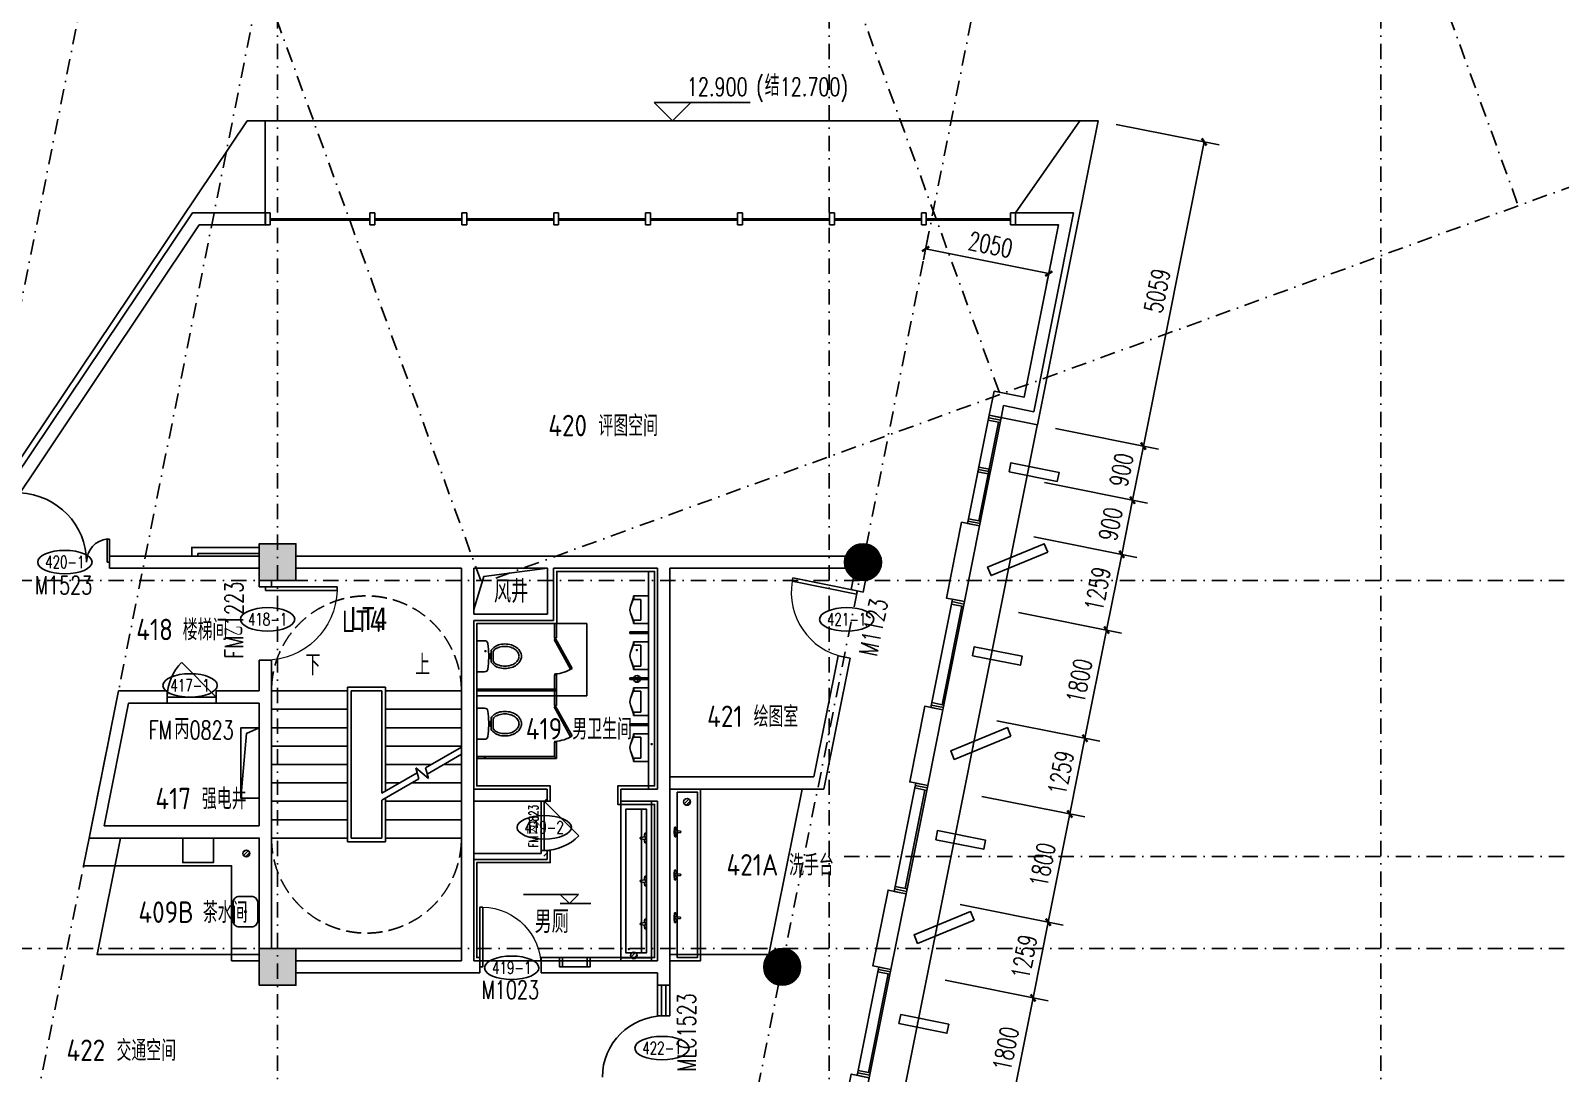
# Model space of a CAD drawing. Extents: x -354516 to 794396, y -401250 to -150594.
# Drawn here: x -271746 to -246784, y -322196 to -305188 of the extents above; entities that cross this region are included whole.
import ezdxf
from ezdxf.enums import TextEntityAlignment as Align
from ezdxf.xclip import XClip

# ---------------------------------------------------------------- set-up
doc = ezdxf.new("R2010")
doc.units = 0
doc.header["$LTSCALE"] = 1000
doc.header["$MEASUREMENT"] = 0
doc.header["$XCLIPFRAME"] = 2
for name, pattern in [('DASH', [0.35, 0.25, -0.1]), ('DASHDOT2', [0.5, 0.25, -0.125, 0, -0.125]), ('DOTE', [2.42, 2, -0.2, 0.02, -0.2])]:
    doc.linetypes.add(name, pattern=pattern)
doc.layers.add('0-see line', color=8, linetype='Continuous', lineweight=25)
doc.layers.add('an-wc', color=253, linetype='Continuous', lineweight=25)
for name, color, linetype in [('3T_BAR', 7, 'Continuous'), ('510p-01$0$Door No.', 252, 'Continuous'), ('an-furniture', 176, 'Continuous'), ('an-wall', 4, 'Continuous'), ('an-wndw', 2, 'Continuous'), ('an-wndw-mull-h', 2, 'Continuous'), ('COLUMN', 2, 'Continuous'), ('CURTWALL', 4, 'Continuous'), ('DIM_ELEV', 3, 'Continuous'), ('DIM_LEAD', 3, 'Continuous'), ('DIM_SYMB', 3, 'Continuous'), ('DOOR_FIRE', 4, 'Continuous'), ('DOOR_FIRE_TEXT', 7, 'Continuous'), ('DOTE', 251, 'DOTE'), ('PIPE', 3, 'Continuous'), ('PUB_DIM', 3, 'Continuous'), ('PUB_HATCH', 8, 'Continuous'), ('PUB_TEXT', 7, 'Continuous'), ('S_SURFACE', 6, 'Continuous'), ('SEE', 5, 'Continuous'), ('SPACE', 251, 'Continuous'), ('STAIR', 250, 'Continuous'), ('text', 7, 'Continuous'), ('WALL', 2, 'Continuous'), ('WINDOW', 4, 'Continuous'), ('WINDOW_TEXT', 7, 'Continuous'), ('墙体', 7, 'Continuous'), ('房间名字和编号', 252, 'Continuous')]:
    doc.layers.add(name, color=color, linetype=linetype)
doc.layers.add('SLAB', color=60, linetype='Continuous', plot=False)
doc.styles.add('510p-04$0$_TCH_WINDOW', font='SIMPLEX', dxfattribs={"bigfont": 'GBCBIG'})
doc.styles.add('_TCH_DIM', font='SIMPLEX', dxfattribs={"bigfont": 'GBCBIG'})
doc.styles.add('_TCH_DIM_T3', font='SIMPLEX', dxfattribs={"width": 0.705882, "bigfont": 'GBCBIG'})
doc.styles.add('_TCH_WINDOW', font='SIMPLEX', dxfattribs={"bigfont": 'GBCBIG'})
doc.styles.add('DIMHT', font='simhei_0.ttf', dxfattribs={"width": 0.8})
doc.styles.add('HT', font='romant.shx', dxfattribs={"width": 0.8, "bigfont": 'tjhts.shx'})
doc.styles.get("Standard").update_dxf_attribs({"font": 'gbenor.shx', "bigfont": 'gbcbig.shx'})
doc.dimstyles.new('_TCH_ARCH&&100', dxfattribs={"dimtxt": 297.5, "dimasz": 100, "dimexe": 250, "dimexo": 300, "dimgap": 126.25, "dimtad": 1, "dimdec": 0, "dimzin": 0, "dimdsep": 46, "dimtxsty": '_TCH_DIM_T3', "dimblk": 'ARCHTICK', "dimcen": 0.09, "dimclrt": 7, "dimazin": 2, "dimtfac": 1, "dimtdec": 0, "dimtix": 1, "dimtmove": 2, "dimatfit": 3, "dimfxl": 0, "dimtolj": 1, "dimtzin": 0, "dimarcsym": 0})
pattern_1 = [(45, (915135.27, 240958.31), (-88.388383, 88.388383), [])]

# ---------------------------------------------------------------- blocks, each defined once
blk = doc.blocks.new('A$C297B222E')
at = {"layer": 'an-wc'}
for p, q in [((-422, 240), (-278, 291)), ((-28, 240), (-172, 291)), ((-450, 0), (-450, 240)), ((-450, 240), (-394, 240)), ((0, 0), (-450, 0)), ((-394, 240), (-394, 124)), ((-394, 124), (-56, 124)), ((-56, 240), (-56, 124)), ((0, 240), (-56, 240)), ((0, 0), (0, 240))]:
    blk.add_line(p, q, dxfattribs=at)
blk.add_ellipse((-225, 225), major_axis=(-113, 0), ratio=0.666667, start_param=4.220783, end_param=5.203995, dxfattribs=at)
blk = doc.blocks.new('A$C13E12EBE')
at = {"layer": 'an-wc'}
for p, q in [((-15, 77), (-35, 73)), ((-4, 22), (69, 25)), ((4, -22), (73, 3)), ((16, -77), (-5, -81))]:
    blk.add_line(p, q, dxfattribs=at)
for centre, major_axis, start_param, end_param in [((221, 44), (68, -341), 4.483782, 4.712389), ((0, 0), (4.3, -21.6), 3.141593, 6.283185), ((-241, -48), (68, -341), 1.631074, 1.799403), ((71, 14), (2.2, -10.8), -0.000069, 3.141524), ((221, 44), (68, -341), -1.570796, -1.342189), ((-241, -48), (68, -341), 1.342189, 1.510519)]:
    blk.add_ellipse(centre, major_axis=major_axis, ratio=0.727273, start_param=start_param, end_param=end_param, dxfattribs=at)
blk = doc.blocks.new('dfdgdgd')
blk.add_line((0, 0), (0, -200))
blk.add_lwpolyline([(-40, -200), (40, -200), (40, 0), (-40, 0)], close=True)
blk = doc.blocks.new('GRID')
at = {"layer": '墙体', "color": 250, "linetype": 'DASHDOT2', "lineweight": -3}
for p, q in [((63175.2, 81236.4), (46456.9, -2355.2)), ((65920.9, 80687.3), (49202.5, -2904.3)), ((77197.5, 78432), (60479.2, -5159.7)), ((77777.6, 75547.5), (83181.5, 60700.3)), ((62936.4, 36586.5), (62936.4, 72586.5)), ((69320.3, 72469.3), (74724.3, 57622.1)), ((71936.4, 36586.5), (71936.4, 72586.5)), ((80936.4, 36586.5), (80936.4, 72586.5)), ((60863.1, 69391.1), (66267, 54544)), ((94457.8, 64804.6), (66267, 54544)), ((107436.4, 54586.5), (-19063.6, 54586.5)), ((107436.4, 50086.5), (71936.4, 50086.5)), ((107436.4, 48586.5), (-19063.6, 48586.5))]:
    blk.add_line(p, q, dxfattribs=at)
blk = doc.blocks.new('A$C4BD07983')
at = {"layer": 'an-wndw-mull-h'}
blk.add_line((0, 0), (0, 200), dxfattribs=at)
blk.add_lwpolyline([(40, 200), (-40, 200), (-40, 0), (40, 0)], close=True, dxfattribs=at)
blk = doc.blocks.new('UBB side window')
at = {"layer": 'SEE'}
blk.add_lwpolyline([(498339312, 3089844226), (498338991, 3089842617)], dxfattribs=at)
at = {"layer": 'WINDOW'}
for points in [[(498339171, 3089842500), (498339524, 3089844265)], [(498339158, 3089842584), (498339479, 3089844192)]]:
    blk.add_lwpolyline(points, dxfattribs=at)
at = {"rotation": 258.6900676666284}
for p in [(498339320, 3089844265), (498338983, 3089842578)]:
    blk.add_blockref('A$C4BD07983', p, dxfattribs=at)
blk = doc.blocks.new('UBB Side Wall Model')
at = {"layer": 'an-wall'}
for points in [[(498339594, 3089843082), (498339623, 3089843230), (498340408, 3089843073), (498340378, 3089842926), (498339594, 3089843082)], [(498340222, 3089841771), (498340165, 3089841910), (498339241, 3089841529), (498339298, 3089841390), (498340222, 3089841771)], [(498338994, 3089840082), (498339023, 3089840230), (498339808, 3089840073), (498339778, 3089839926), (498338994, 3089840082)], [(498339622, 3089838771), (498339565, 3089838910), (498338641, 3089838529), (498338698, 3089838390), (498339622, 3089838771)]]:
    blk.add_lwpolyline(points, dxfattribs=at)
for points in [[(498339111, 3089842200), (498338864, 3089840965), (498338570, 3089841024), (498338817, 3089842259)], [(498338511, 3089839200), (498338264, 3089837965), (498337970, 3089838024), (498338217, 3089839259)]]:
    blk.add_lwpolyline(points, close=True, dxfattribs=at)
blk.add_point((498339903, 3089843097), dxfattribs=at)
at = {"layer": 'an-wndw'}
for p in [(498339603, 3089841597), (498339303, 3089840097), (498339003, 3089838597)]:
    blk.add_point(p, dxfattribs=at)
for p in [(-60, -300), (-660, -3300)]:
    blk.add_blockref('UBB side window', p, dxfattribs=at)
blk = doc.blocks.new('_ArchTick')
at = {"color": 0, "linetype": 'ByBlock', "const_width": 0.4}
blk.add_lwpolyline([(-0.5, -0.5), (0.5, 0.5)], dxfattribs=at)
blk = doc.blocks.new('*D552')
at = {"layer": 'Defpoints', "color": 0}
for p in [(-257119, -320619), (-255389, -320965), (-257472, -322384)]:
    blk.add_point(p, dxfattribs=at)
at = {"layer": 'PUB_DIM', "color": 0, "lineweight": -2}
for p, q in [((-256825, -320678), (-255144, -321014)), ((-255742, -322730), (-255389, -320965)), ((-257178, -322443), (-255497, -322779))]:
    blk.add_line(p, q, dxfattribs=at)
at = {"layer": 'PUB_DIM', "color": 0, "lineweight": -2, "xscale": 100, "yscale": 100, "zscale": 100}
for p, rotation in [((-255389, -320965), 78.69006740212741), ((-255742, -322730), 258.6900674021274)]:
    blk.add_blockref('_ArchTick', p, dxfattribs=dict(at, rotation=rotation))
at = {"layer": 'PUB_DIM', "color": 7, "insert": (-255835, -321794), "char_height": 297.5, "attachment_point": 5, "rotation": 78.6901, "style": '_TCH_DIM_T3'}
blk.add_mtext('\\A1;1800', dxfattribs=at)
blk = doc.blocks.new('*D553')
at = {"layer": 'Defpoints', "color": 0}
for p in [(-256872, -319384), (-255142, -319730), (-257119, -320619)]:
    blk.add_point(p, dxfattribs=at)
at = {"layer": 'PUB_DIM', "color": 0, "lineweight": -2}
for p, q in [((-256578, -319443), (-254897, -319779)), ((-255389, -320965), (-255142, -319730)), ((-256825, -320678), (-255144, -321014))]:
    blk.add_line(p, q, dxfattribs=at)
at = {"layer": 'PUB_DIM', "color": 0, "lineweight": -2, "xscale": 100, "yscale": 100, "zscale": 100}
for p, rotation in [((-255142, -319730), 78.69006740212804), ((-255389, -320965), 258.690067402128)]:
    blk.add_blockref('_ArchTick', p, dxfattribs=dict(at, rotation=rotation))
at = {"layer": 'PUB_DIM', "color": 7, "insert": (-255535, -320294), "char_height": 297.5, "attachment_point": 5, "rotation": 78.6901, "style": '_TCH_DIM_T3'}
blk.add_mtext('\\A1;1259', dxfattribs=at)
blk = doc.blocks.new('*D554')
at = {"layer": 'Defpoints', "color": 0}
for p in [(-256519, -317619), (-254789, -317965), (-256872, -319384)]:
    blk.add_point(p, dxfattribs=at)
at = {"layer": 'PUB_DIM', "color": 0, "lineweight": -2}
for p, q in [((-256225, -317678), (-254544, -318014)), ((-255142, -319730), (-254789, -317965)), ((-256578, -319443), (-254897, -319779))]:
    blk.add_line(p, q, dxfattribs=at)
at = {"layer": 'PUB_DIM', "color": 0, "lineweight": -2, "xscale": 100, "yscale": 100, "zscale": 100}
for p, rotation in [((-254789, -317965), 78.69006740212741), ((-255142, -319730), 258.6900674021274)]:
    blk.add_blockref('_ArchTick', p, dxfattribs=dict(at, rotation=rotation))
at = {"layer": 'PUB_DIM', "color": 7, "insert": (-255235, -318794), "char_height": 297.5, "attachment_point": 5, "rotation": 78.6901, "style": '_TCH_DIM_T3'}
blk.add_mtext('\\A1;1800', dxfattribs=at)
blk = doc.blocks.new('*D555')
at = {"layer": 'Defpoints', "color": 0}
for p in [(-256272, -316384), (-254542, -316730), (-256519, -317619)]:
    blk.add_point(p, dxfattribs=at)
at = {"layer": 'PUB_DIM', "color": 0, "lineweight": -2}
for p, q in [((-255978, -316443), (-254297, -316779)), ((-254789, -317965), (-254542, -316730)), ((-256225, -317678), (-254544, -318014))]:
    blk.add_line(p, q, dxfattribs=at)
at = {"layer": 'PUB_DIM', "color": 0, "lineweight": -2, "xscale": 100, "yscale": 100, "zscale": 100}
for p, rotation in [((-254542, -316730), 78.69006740212778), ((-254789, -317965), 258.6900674021278)]:
    blk.add_blockref('_ArchTick', p, dxfattribs=dict(at, rotation=rotation))
at = {"layer": 'PUB_DIM', "color": 7, "insert": (-254935, -317294), "char_height": 297.5, "attachment_point": 5, "rotation": 78.6901, "style": '_TCH_DIM_T3'}
blk.add_mtext('\\A1;1259', dxfattribs=at)
blk = doc.blocks.new('*D556')
at = {"layer": 'Defpoints', "color": 0}
for p in [(-255919, -314619), (-254189, -314965), (-256272, -316384)]:
    blk.add_point(p, dxfattribs=at)
at = {"layer": 'PUB_DIM', "color": 0, "lineweight": -2}
for p, q in [((-255625, -314678), (-253944, -315014)), ((-254542, -316730), (-254189, -314965)), ((-255978, -316443), (-254297, -316779))]:
    blk.add_line(p, q, dxfattribs=at)
at = {"layer": 'PUB_DIM', "color": 0, "lineweight": -2, "xscale": 100, "yscale": 100, "zscale": 100}
for p, rotation in [((-254189, -314965), 78.69006740212778), ((-254542, -316730), 258.6900674021278)]:
    blk.add_blockref('_ArchTick', p, dxfattribs=dict(at, rotation=rotation))
at = {"layer": 'PUB_DIM', "color": 7, "insert": (-254635, -315794), "char_height": 297.5, "attachment_point": 5, "rotation": 78.6901, "style": '_TCH_DIM_T3'}
blk.add_mtext('\\A1;1800', dxfattribs=at)
blk = doc.blocks.new('*D557')
at = {"layer": 'Defpoints', "color": 0}
for p in [(-255672, -313384), (-253942, -313730), (-255919, -314619)]:
    blk.add_point(p, dxfattribs=at)
at = {"layer": 'PUB_DIM', "color": 0, "lineweight": -2}
for p, q in [((-255378, -313443), (-253697, -313779)), ((-254189, -314965), (-253942, -313730)), ((-255625, -314678), (-253944, -315014))]:
    blk.add_line(p, q, dxfattribs=at)
at = {"layer": 'PUB_DIM', "color": 0, "lineweight": -2, "xscale": 100, "yscale": 100, "zscale": 100}
for p, rotation in [((-253942, -313730), 78.690067402127), ((-254189, -314965), 258.690067402127)]:
    blk.add_blockref('_ArchTick', p, dxfattribs=dict(at, rotation=rotation))
at = {"layer": 'PUB_DIM', "color": 7, "insert": (-254335, -314294), "char_height": 297.5, "attachment_point": 5, "rotation": 78.6901, "style": '_TCH_DIM_T3'}
blk.add_mtext('\\A1;1259', dxfattribs=at)
blk = doc.blocks.new('*D558')
at = {"layer": 'Defpoints', "color": 0}
for p in [(-255496, -312502), (-253766, -312848), (-255672, -313384)]:
    blk.add_point(p, dxfattribs=at)
at = {"layer": 'PUB_DIM', "color": 0, "lineweight": -2}
for p, q in [((-255202, -312561), (-253521, -312897)), ((-253942, -313730), (-253766, -312848)), ((-255378, -313443), (-253697, -313779))]:
    blk.add_line(p, q, dxfattribs=at)
at = {"layer": 'PUB_DIM', "color": 0, "lineweight": -2, "xscale": 100, "yscale": 100, "zscale": 100}
for p, rotation in [((-253766, -312848), 78.69006740212797), ((-253942, -313730), 258.690067402128)]:
    blk.add_blockref('_ArchTick', p, dxfattribs=dict(at, rotation=rotation))
at = {"layer": 'PUB_DIM', "color": 7, "insert": (-254124, -313235), "char_height": 297.5, "attachment_point": 5, "rotation": 78.6901, "style": '_TCH_DIM_T3'}
blk.add_mtext('\\A1;900', dxfattribs=at)
blk = doc.blocks.new('*D559')
at = {"layer": 'Defpoints', "color": 0}
for p in [(-255319, -311619), (-253589, -311965), (-255496, -312502)]:
    blk.add_point(p, dxfattribs=at)
at = {"layer": 'PUB_DIM', "color": 0, "lineweight": -2}
for p, q in [((-255025, -311678), (-253344, -312014)), ((-253766, -312848), (-253589, -311965)), ((-255202, -312561), (-253521, -312897))]:
    blk.add_line(p, q, dxfattribs=at)
at = {"layer": 'PUB_DIM', "color": 0, "lineweight": -2, "xscale": 100, "yscale": 100, "zscale": 100}
for p, rotation in [((-253589, -311965), 78.6900674021271), ((-253766, -312848), 258.6900674021271)]:
    blk.add_blockref('_ArchTick', p, dxfattribs=dict(at, rotation=rotation))
at = {"layer": 'PUB_DIM', "color": 7, "insert": (-253947, -312352), "char_height": 297.5, "attachment_point": 5, "rotation": 78.6901, "style": '_TCH_DIM_T3'}
blk.add_mtext('\\A1;900', dxfattribs=at)
blk = doc.blocks.new('*D560')
at = {"layer": 'Defpoints', "color": 0}
for p in [(-254327, -306658), (-252597, -307004), (-255319, -311619)]:
    blk.add_point(p, dxfattribs=at)
at = {"layer": 'PUB_DIM', "color": 0, "lineweight": -2}
for p, q in [((-254033, -306717), (-252352, -307053)), ((-253589, -311965), (-252597, -307004)), ((-255025, -311678), (-253344, -312014))]:
    blk.add_line(p, q, dxfattribs=at)
at = {"layer": 'PUB_DIM', "color": 0, "lineweight": -2, "xscale": 100, "yscale": 100, "zscale": 100}
for p, rotation in [((-252597, -307004), 78.69006740212751), ((-253589, -311965), 258.6900674021275)]:
    blk.add_blockref('_ArchTick', p, dxfattribs=dict(at, rotation=rotation))
at = {"layer": 'PUB_DIM', "color": 7, "insert": (-253363, -309431), "char_height": 297.5, "attachment_point": 5, "rotation": 78.6901, "style": '_TCH_DIM_T3'}
blk.add_mtext('\\A1;5059', dxfattribs=at)
blk = doc.blocks.new('*D604')
at = {"layer": 'Defpoints', "color": 0}
for p in [(-257236, -309222), (-255132, -309151), (-255226, -309624)]:
    blk.add_point(p, dxfattribs=at)
at = {"layer": 'PUB_DIM', "color": 0, "lineweight": -2}
for p, q in [((-257178, -308928), (-257093, -308503)), ((-257142, -308749), (-255132, -309151)), ((-255167, -309330), (-255083, -308905))]:
    blk.add_line(p, q, dxfattribs=at)
at = {"layer": 'PUB_DIM', "color": 0, "lineweight": -2, "xscale": 100, "yscale": 100, "zscale": 100}
for p, rotation in [((-257142, -308749), 168.6899914124636), ((-255132, -309151), 348.6899914124636)]:
    blk.add_blockref('_ArchTick', p, dxfattribs=dict(at, rotation=rotation))
at = {"layer": 'PUB_DIM', "color": 7, "insert": (-256083, -308680), "char_height": 297.5, "attachment_point": 5, "rotation": 348.69, "style": '_TCH_DIM_T3'}
blk.add_mtext('\\A1;2050', dxfattribs=at)
blk = doc.blocks.new('$DorLib2D$00000001')
for p, q in [((0.45, 0.975), (0.5, 0.975)), ((0.45, 0), (0.45, 0.975)), ((0.5, 0), (0.5, 0.975)), ((0.5, 0), (0.45, 0))]:
    blk.add_line(p, q)
at = {"lineweight": 13}
blk.add_arc((0.475, 0), 0.975, 91.4693, 180, dxfattribs=at)
blk = doc.blocks.new('$DorLib2D$00000114')
at = {"color": 0}
blk.add_line((0.5, 0), (-0.207, 0.707), dxfattribs=at)
blk.add_arc((0.5, 0), 1, 135, 180, dxfattribs=at)
blk = doc.blocks.new('$DorLib2D$00000225')
at = {"color": 0}
for p, q in [((0.475, -0.001), (0.475, 0.752)), ((0.475, 0.752), (0.5, 0.752)), ((0.5, -0.001), (0.5, 0.752)), ((-0.5, 0), (-0.5, 0.252)), ((-0.475, 0.252), (-0.5, 0.252)), ((-0.475, 0), (-0.475, 0.252)), ((-0.475, 0), (-0.5, 0)), ((0.475, -0.001), (0.5, -0.001))]:
    blk.add_line(p, q, dxfattribs=at)
for centre, radius, start, end in [((0.505, -0.002), 0.755, 92.2493, 179.7238), ((-0.501, 0.003), 0.251, 359.7899, 84.0974)]:
    blk.add_arc(centre, radius, start, end, dxfattribs=at)
blk = doc.blocks.new('_FZH')
at = {"color": 255}
blk.add_lwpolyline([(-0.5, -0.5), (0.5, -0.5), (0.5, 0.5), (-0.5, 0.5)], close=True, dxfattribs=at)
at = {"layer": 'PUB_HATCH', "color": 250}
blk.add_solid([(-0.5, -0.5), (0.5, -0.5), (-0.5, 0.5), (0.5, 0.5)], dxfattribs=at)
blk = doc.blocks.new('_YZH')
at = {"color": 255}
blk.add_circle((0, 0), 0.5, dxfattribs=at)
at = {"layer": 'PUB_HATCH', "color": 250, "const_width": 0.5}
blk.add_lwpolyline([(-0.25, 0, 1), (0.25, 0, 1)], format="xyb", close=True, dxfattribs=at)
blk = doc.blocks.new('510p-04$0$Door_Tag')
at = {"extrusion": (0, 0, -1)}
blk.add_ellipse((0, 0), major_axis=(443, 1), ratio=0.431859, dxfattribs=at)
at = {"style": '510p-04$0$_TCH_WINDOW', "width": 0.705882}
blk.add_attdef('DOOR_TAG', text='', height=200, dxfattribs=at).set_placement((0, 0), align=Align.MIDDLE_CENTER)
blk = doc.blocks.new('F8D958FG9FF')
at = {"layer": '房间名字和编号'}
for s, height, p in [('评图空间', 337.6, (-57393, -358824)), ('420', 350, (-58210, -358824)), ('LT4', 350, (-61578, -362017)), ('418', 350, (-64934, -362151)), ('楼梯间', 337.6, (-64176, -362151)), ('绘图室', 337.6, (-54860, -363567)), ('419', 350, (-58577, -363770)), ('男卫生间', 337.6, (-57818, -363770)), ('421', 350, (-55618, -363567)), ('417', 350, (-64621, -364908)), ('强电井', 337.6, (-63863, -364908)), ('421A', 350, (-55302, -365989)), ('洗手台', 337.6, (-54281, -365989)), ('409B', 350, (-64898, -366761)), ('茶水间', 337.6, (-63847, -366761)), ('422', 350, (-66072, -369013)), ('交通空间', 337.6, (-65255, -369013))]:
    blk.add_text(s, height=height, dxfattribs=at).set_placement(p)
blk = doc.blocks.new('A$C5C3F4138')
at = {"layer": 'an-wc'}
for p, q in [((-79, -27), (-79, -7)), ((-22, -27), (-11, -99)), ((22, -27), (11, -99)), ((79, -27), (79, -7))]:
    blk.add_line(p, q, dxfattribs=at)
for centre, major_axis, start_param, end_param in [((0, -253), (-348, 0), 4.483782, 4.712389), ((0, -253), (-348, 0), -1.570796, -1.342189), ((0, 219), (-348, 0), 1.342189, 1.510519), ((0, -27), (-22, 0), 3.141593, 6.283185), ((0, -99), (-11, 0), -0.000069, 3.141524), ((0, 219), (-348, 0), 1.631074, 1.799403)]:
    blk.add_ellipse(centre, major_axis=major_axis, ratio=0.727273, start_param=start_param, end_param=end_param, dxfattribs=at)
blk = doc.blocks.new('DFHGKHJKJSSS')
at = {"layer": 'an-wc'}
for points in [[(-875, -637), (-875, 1863), (-375, 1863), (-375, -637)], [(-715, -557), (-715, 1783), (-455, 1783), (-455, -557)]]:
    blk.add_lwpolyline(points, close=True, dxfattribs=at)
blk.add_lwpolyline([(-715, -557), (-795, -557), (-795, 1783), (-715, 1783)], dxfattribs=at)
at = {"layer": 'an-wc', "rotation": 90}
for p in [(-795, 1313), (-795, 613), (-795, -87)]:
    blk.add_blockref('A$C5C3F4138', p, dxfattribs=at)
blk = doc.blocks.new('A$C28FC4F9F')
at = {"layer": 'an-wc'}
for p, q in [((-1030, 0), (-1030, -1300)), ((-1000, 0), (-1000, -1270)), ((-697, 0), (-233, 0)), ((-719, -127), (-719, -22)), ((-560, -233), (-367, -233)), ((-503, -214), (-492, -214)), ((-503, -233), (-503, -214)), ((-492, -214), (-492, -195)), ((-438, -214), (-492, -214)), ((-438, -195), (-438, -214)), ((-438, -214), (-427, -214)), ((-427, -214), (-427, -233)), ((-211, -22), (-211, -127)), ((70, 0), (70, -1270)), ((100, 0), (100, -1300)), ((-545, -270), (-385, -270)), ((-1030, -1300), (-765, -1300)), ((-1000, -1270), (-765, -1270)), ((-765, -1270), (-765, -1300)), ((-189, -1261), (-676, -1531)), ((-176, -1284), (-663, -1554)), ((-176, -1284), (-189, -1261)), ((-165, -1270), (70, -1270)), ((-165, -1270), (-165, -1300)), ((-165, -1300), (100, -1300)), ((-663, -1554), (-676, -1531))]:
    blk.add_line(p, q, dxfattribs=at)
for points in [[(-464, -729, -0.128381), (-537, -710, -0.106268), (-605, -650, -0.085065), (-648, -565, -0.074422), (-664, -459, -0.074422), (-648, -352, -0.093985), (-605, -278, -0.073872), (-560, -233, -0.130921)], [(-367, -233, -0.073872), (-322, -278, -0.093985), (-280, -352, -0.074422), (-264, -459, -0.074422), (-280, -565, -0.085065), (-322, -650, -0.106268), (-391, -710, -0.128381), (-464, -729, -0.130921)], [(-545, -270, 0.073654), (-575, -291, 0.085065), (-612, -364, 0.074422), (-626, -459, 0.074422), (-612, -554, 0.085065), (-575, -626, 0.106268), (-520, -675, 0.128381), (-466, -689, 0.131396)], [(-385, -270, -0.073654), (-355, -291, -0.085065), (-318, -364, -0.074422), (-304, -459, -0.074422), (-318, -554, -0.085065), (-355, -626, -0.106268), (-410, -675, -0.128381), (-464, -689, -0.131396)]]:
    blk.add_lwpolyline(points, format="xyb", dxfattribs=at)
for points in [[(-765, -1284), (-754, -1284), (-754, -1273), (-765, -1273)], [(-165, -1273), (-177, -1273), (-177, -1284), (-165, -1284)]]:
    blk.add_lwpolyline(points, dxfattribs=at)
for centre, radius, start, end in [((-697, -22), 21.6, 90, 180), ((-665, -127), 54, 180, 262.0681), ((-465, 1307), 1502, 262.0681, 268.9699), ((-465, 1307), 1502, 268.9699, 271.0301), ((-465, 1307), 1502, 271.0301, 277.9319), ((-265, -127), 54, 277.9319, 0), ((-233, -22), 21.6, 0, 90), ((-194, -1247), 560, 183.7719, 213.231)]:
    blk.add_arc(centre, radius, start, end, dxfattribs=at)
for points in [[(-1030, -30), (-1000, -30), (-1030, 0), (-1000, 0)], [(70, -30), (100, -30), (70, 0), (100, 0)], [(-1030, -1300), (-1000, -1300), (-1030, -1270), (-1000, -1270)], [(70, -1300), (100, -1300), (70, -1270), (100, -1270)]]:
    blk.add_trace(points, dxfattribs=at)

msp = doc.modelspace()

# ---------------------------------------------------------------- hatches: boundary and pattern name
at = {"layer": 'PIPE'}
h = msp.add_hatch(dxfattribs=at)
h.set_pattern_fill('ANSI31', color=256, scale=25)
h.set_pattern_definition([(45, (-255304.704, 143123.94), (-28.0633004, 28.0633004), [])])
edge = h.paths.add_edge_path()
edge.add_arc((-261851.2, -315762.1), 55, 0, 360)
h = msp.add_hatch(dxfattribs=at)
h.set_pattern_fill('ANSI31', color=256, scale=25)
h.set_pattern_definition([(45, (-254488.704, 141117.94), (-28.0633004, 28.0633004), [])])
edge = h.paths.add_edge_path()
edge.add_arc((-261035.2, -317768.1), 55, 0, 360)
h = msp.add_hatch(dxfattribs=at)
h.set_pattern_fill('ANSI31', color=256, scale=25)
h.set_pattern_definition([(45, (-261679.204, 140276.94), (-28.0633004, 28.0633004), [])])
edge = h.paths.add_edge_path()
edge.add_arc((-268225.7, -318609.1), 55, 0, 360)
h = msp.add_hatch(dxfattribs=at)
h.set_pattern_fill('ANSI31', color=256, scale=25)
h.set_pattern_definition([(45, (-255357.204, 138613.94), (-28.0633004, 28.0633004), [])])
edge = h.paths.add_edge_path()
edge.add_arc((-261903.7, -320272.1), 55, 0, 360)
at = {"layer": 'PUB_HATCH'}
h = msp.add_hatch(dxfattribs=at)
h.set_pattern_fill('普通砖', color=256, scale=50, style=0)
h.set_pattern_definition(pattern_1)
h.paths.add_polyline_path([(-263415.7, -317758.1), (-263315.7, -317758.1), (-263315.7, -317558.1)])
h = msp.add_hatch(dxfattribs=at)
h.set_pattern_fill('普通砖', color=256, scale=50, style=0)
h.set_pattern_definition(pattern_1)
h.paths.add_polyline_path([(-263315.7, -318708.1), (-263315.7, -318558.1), (-263415.7, -318558.1), (-263415.7, -318608.1)])

# ---------------------------------------------------------------- linework, layer by layer
at = {"layer": '0-see line'}
msp.add_line((-254627.7, -306658.1), (-267916.3, -306658.1), dxfattribs=at)
at = {"layer": '3T_BAR'}
for p, q in [((-267835.7, -308158.1), (-267915.7, -308158.1)), ((-267915.7, -308158.1), (-267915.7, -308358.1)), ((-267835.7, -308358.1), (-267835.7, -308158.1)), ((-266130.7, -308158.2), (-266210.7, -308158.2)), ((-266210.7, -308158.2), (-266210.7, -308358.2)), ((-266130.7, -308358.2), (-266130.7, -308158.2)), ((-264630.7, -308158.2), (-264710.7, -308158.2)), ((-264710.7, -308158.2), (-264710.7, -308358.2)), ((-264630.7, -308358.2), (-264630.7, -308158.2)), ((-263130.7, -308158.2), (-263210.7, -308158.2)), ((-263210.7, -308158.2), (-263210.7, -308358.2)), ((-263130.7, -308358.2), (-263130.7, -308158.2)), ((-261630.7, -308158.2), (-261710.7, -308158.2)), ((-261710.7, -308158.2), (-261710.7, -308358.2)), ((-261630.7, -308358.2), (-261630.7, -308158.2)), ((-260130.7, -308158.2), (-260210.7, -308158.2)), ((-260210.7, -308158.2), (-260210.7, -308358.2)), ((-260130.7, -308358.2), (-260130.7, -308158.2)), ((-258630.7, -308158.2), (-258710.7, -308158.2)), ((-258710.7, -308158.2), (-258710.7, -308358.2)), ((-258630.7, -308358.2), (-258630.7, -308158.2)), ((-257130.7, -308158.2), (-257210.7, -308158.2)), ((-257210.7, -308158.2), (-257210.7, -308358.2)), ((-257130.7, -308358.2), (-257130.7, -308158.2)), ((-255676, -308158.2), (-255756, -308158.2)), ((-255756, -308158.2), (-255756, -308358.2)), ((-255676, -308358.2), (-255676, -308158.2)), ((-267915.7, -308358.1), (-267835.7, -308358.1)), ((-266210.7, -308358.2), (-266130.7, -308358.2)), ((-264710.7, -308358.2), (-264630.7, -308358.2)), ((-263210.7, -308358.2), (-263130.7, -308358.2)), ((-261710.7, -308358.2), (-261630.7, -308358.2)), ((-260210.7, -308358.2), (-260130.7, -308358.2)), ((-258710.7, -308358.2), (-258630.7, -308358.2)), ((-257210.7, -308358.2), (-257130.7, -308358.2)), ((-255756, -308358.2), (-255676, -308358.2))]:
    msp.add_line(p, q, dxfattribs=at)
at = {"layer": 'an-furniture'}
msp.add_lwpolyline([(-268763.6, -318358), (-268763.6, -318758), (-269263.6, -318758), (-269263.6, -318358)], close=True, dxfattribs=at)
msp.add_lwpolyline([(-268340.7, -319808), (-268140.7, -319808, 0.4142136), (-268040.7, -319708), (-268040.7, -319408, 0.4142136), (-268140.7, -319308), (-268340.7, -319308, 0.4142136), (-268440.7, -319408), (-268440.7, -319708, 0.4142136)], format="xyb", close=True, dxfattribs=at)
msp.add_circle((-268240.7, -319558), 15, dxfattribs=at)
at = {"layer": 'an-wall'}
for points in [[(-255778.1, -312383.6), (-255748.7, -312236.6), (-254964.3, -312393.4), (-254993.7, -312540.5), (-255778.1, -312383.6)], [(-255149.4, -313694.8), (-255206.5, -313556.1), (-256131.2, -313936.9), (-256074.1, -314075.6), (-255149.4, -313694.8)]]:
    msp.add_lwpolyline(points, dxfattribs=at)
msp.add_lwpolyline([(-256260.6, -313266.3), (-256507.6, -314501.3), (-256801.8, -314442.4), (-256554.8, -313207.5)], close=True, dxfattribs=at)
at = {"layer": 'an-wc'}
for p, q in [((-261665.7, -314008.1), (-261665.7, -317558.1)), ((-262115.7, -320358.1), (-262115.7, -317758.1)), ((-261615.8, -320358.1), (-261615.8, -317758.1))]:
    msp.add_line(p, q, dxfattribs=at)
for points in [[(-261965.8, -314995.2), (-261965.8, -315020.2), (-261665.8, -315020.2), (-261665.8, -314995.2)], [(-261965.8, -315770.9), (-261965.8, -315745.9), (-261665.8, -315745.9), (-261665.8, -315770.9)], [(-261965.8, -316495.2), (-261965.8, -316520.2), (-261665.8, -316520.2), (-261665.8, -316495.2)], [(-261195.7, -317608.1), (-260865.7, -317608.1), (-260864.5, -320308), (-261194.5, -320308)], [(-262035.7, -317888), (-261695.7, -317888), (-261695.7, -320228.1), (-262035.7, -320228.1)], [(-270791.4, -318358.1), (-270881.4, -318808), (-268465.7, -318808), (-268465.7, -320358.1), (-268015.7, -320358.1), (-268015.7, -318358.1)], [(-263115.7, -320308.1), (-263115.7, -320458.1), (-262665.7, -320458.1), (-262665.7, -320308.1)], [(-263065.7, -320308.1), (-263065.7, -320458.1), (-262615.7, -320458.1), (-262615.7, -320308.1)]]:
    msp.add_lwpolyline(points, close=True, dxfattribs=at)
msp.add_lwpolyline([(-261315.7, -317558.1), (-260815.7, -317558.1), (-260814.5, -320358), (-261315.7, -320358), (-261315.7, -317558.1)], dxfattribs=at)
at = {"layer": 'CURTWALL'}
for p, q in [((-267835.7, -308258.1), (-266210.7, -308258.2)), ((-267835.7, -308278.1), (-266210.7, -308278.2)), ((-266130.7, -308258.2), (-264710.7, -308258.2)), ((-266130.7, -308278.2), (-264710.7, -308278.2)), ((-264630.7, -308258.2), (-263210.7, -308258.2)), ((-264630.7, -308278.2), (-263210.7, -308278.2)), ((-263130.7, -308258.2), (-261710.7, -308258.2)), ((-263130.7, -308278.2), (-261710.7, -308278.2)), ((-261630.7, -308258.2), (-260210.7, -308258.2)), ((-261630.7, -308278.2), (-260210.7, -308278.2)), ((-260130.7, -308258.2), (-258710.7, -308258.2)), ((-260130.7, -308278.2), (-258710.7, -308278.2)), ((-258630.7, -308258.2), (-257210.7, -308258.2)), ((-258630.7, -308278.2), (-257210.7, -308278.2)), ((-257130.7, -308258.2), (-255756, -308258.2)), ((-257130.7, -308278.2), (-255756, -308278.2))]:
    msp.add_line(p, q, dxfattribs=at)
at = {"layer": 'DIM_ELEV'}
for p, q in [((-261272, -306658.1), (-261572, -306358.1)), ((-261572, -306358.1), (-260007, -306358.1)), ((-261272, -306658.1), (-260972, -306358.1)), ((-262805, -319275.9), (-263702.5, -319275.9)), ((-262955, -319425.9), (-263105, -319275.9)), ((-262605, -319425.9), (-263105, -319425.9)), ((-262955, -319425.9), (-262805, -319275.9))]:
    msp.add_line(p, q, dxfattribs=at)
at = {"layer": 'DIM_LEAD', "const_width": 20}
for points in [[(-261864.5, -315291.7, 1), (-261844.5, -315291.7, 1)], [(-264315, -315308.4, 1), (-264335, -315308.4, 1)], [(-261864.5, -315758.7, 1), (-261844.5, -315758.7, 1)], [(-264324.2, -317041.1, 1), (-264344.2, -317041.1, 1)], [(-261622, -316825.2, 1), (-261602, -316825.2, 1)], [(-261985.4, -320158, 1), (-261985.4, -320178, 1)]]:
    msp.add_lwpolyline(points, format="xyb", close=True, dxfattribs=at)
at = {"layer": 'DIM_SYMB'}
for points in [[(-267165.7, -315808, 0, 0, 0), (-267165.7, -319258, 0, 0, 0), (-265365.7, -319258, 0, 0, 0), (-265365.7, -317758, 80, 0, 0), (-265365.7, -317458, 0, 0, 0)], [(-265365.7, -315808, 0, 0, 0), (-265365.7, -316858, 80, 0, 0), (-265365.7, -317158, 0, 0, 0)]]:
    msp.add_lwpolyline(points, format="xyseb", dxfattribs=at)
at = {"layer": 'DOOR_FIRE'}
for p, q in [((-268715.7, -316058, 100), (-269515.7, -316058, 100)), ((-269515.7, -316159), (-268715.7, -316159.1)), ((-263365.7, -318558.1), (-263365.7, -317758.1))]:
    msp.add_line(p, q, dxfattribs=at)
at = {"layer": 'PIPE'}
for centre in [(-261851.2, -315762.1), (-261035.2, -317768.1), (-268225.7, -318609.1), (-261903.7, -320272.1)]:
    msp.add_circle(centre, 55, dxfattribs=at)
at = {"layer": 'S_SURFACE'}
msp.add_line((-261665.8, -314008.1), (-261665.8, -317508.1), dxfattribs=at)
for points in [[(-263415.7, -320358.1), (-263415.7, -320308.1), (-261565.7, -320308.1), (-261565.7, -317808.1), (-262165.7, -317808.1), (-262165.7, -317508.1), (-261565.7, -317508.1), (-261565.7, -314008.1), (-263161.5, -314008.1), (-263161.5, -314858.1), (-264465.7, -314858.1), (-264465.7, -317508.1), (-263265.6, -317508), (-263265.6, -317758.1), (-263315.7, -317758.1)], [(-263315.7, -318558.1), (-263265.7, -318558.1), (-263265.7, -318758.1), (-264465.7, -318757.9), (-264465.7, -320308.1), (-264415.7, -320308.1)]]:
    msp.add_lwpolyline(points, dxfattribs=at)
at = {"layer": 'SEE'}
msp.add_line((-266472.3, -367384), (-255319.3, -311626.7), dxfattribs=at)
at = {"layer": 'SLAB', "color": 251}
msp.add_lwpolyline([(-268015.7, -317708), (-268315.7, -317708), (-268315.7, -316558), (-268015.7, -316558)], close=True, dxfattribs=at)
msp.add_lwpolyline([(-268015.7, -316558), (-268223.4, -316654.5), (-268315.7, -317708)], dxfattribs=at)
at = {"layer": 'STAIR'}
for p, q in [((-267815.7, -318358), (-267815.7, -315958)), ((-267815.7, -315958), (-266575.7, -315958)), ((-266575.7, -315898), (-265955.7, -315898)), ((-266575.7, -318418), (-266575.7, -315898)), ((-266515.7, -318358), (-266515.7, -315958)), ((-266515.7, -315958), (-266015.7, -315958)), ((-266515.7, -318358), (-266515.7, -315958)), ((-266015.7, -315958), (-266515.7, -315958)), ((-266015.7, -315958), (-266015.7, -317625.5)), ((-266015.7, -315958), (-266015.7, -317625.5)), ((-265955.7, -315898), (-265955.7, -317590.9)), ((-264715.7, -315958), (-265955.7, -315958)), ((-264715.7, -315958), (-264715.7, -316875)), ((-267815.7, -316258), (-266575.7, -316258)), ((-264715.7, -316258), (-265955.7, -316258)), ((-267815.7, -316558), (-266575.7, -316558)), ((-264715.7, -316558), (-265955.7, -316558)), ((-267815.7, -316858), (-266575.7, -316858)), ((-264715.7, -316858), (-265955.7, -316858)), ((-264715.7, -316875), (-265301.3, -317213.1)), ((-264715.7, -316990.4), (-265274.5, -317313.1)), ((-264715.7, -316990.4), (-264715.7, -318358)), ((-267815.7, -317158), (-266575.7, -317158)), ((-265205.9, -317158), (-265955.7, -317158)), ((-265255.1, -317385.4), (-265461.2, -317212.5)), ((-265461.2, -317212.5), (-265412.8, -317392.9)), ((-265301.3, -317213.1), (-265255.1, -317385.4)), ((-264715.7, -317158), (-265005.9, -317158)), ((-267815.7, -317458), (-266575.7, -317458)), ((-265439.6, -317292.9), (-266015.7, -317625.5)), ((-265412.8, -317392.9), (-266015.7, -317741)), ((-265725.5, -317458), (-265955.7, -317458)), ((-264715.7, -317458), (-265525.5, -317458)), ((-267815.7, -317758), (-266575.7, -317758)), ((-266015.7, -317741), (-266015.7, -318358)), ((-266015.7, -317741), (-266015.7, -318358)), ((-265955.7, -317706.4), (-265955.7, -318418)), ((-264715.7, -317758), (-265955.7, -317758)), ((-267815.7, -318058), (-266575.7, -318058)), ((-264715.7, -318058), (-265955.7, -318058)), ((-267815.7, -318358), (-266575.7, -318358)), ((-267815.7, -318358), (-267815.7, -320158)), ((-266575.7, -318358), (-267815.7, -318358)), ((-265955.7, -318418), (-266575.7, -318418)), ((-266015.7, -318358), (-266515.7, -318358)), ((-266015.7, -318358), (-266515.7, -318358)), ((-264715.7, -318358), (-265955.7, -318358)), ((-264715.7, -318358), (-265955.7, -318358)), ((-264715.7, -320158), (-264715.7, -318358)), ((-267815.7, -320158), (-264715.7, -320158))]:
    msp.add_line(p, q, dxfattribs=at)
msp.add_lwpolyline([(-264515.7, -314628.1), (-264352.8, -314090.4), (-263311.6, -313958.1)], dxfattribs=at)
at = {"layer": 'STAIR', "linetype": 'DASH'}
for centre, start, end in [((-266265.7, -315958), 359.99739, 180.00261), ((-266265.7, -318358), 179.99739, 0.00261)]:
    msp.add_arc(centre, 1550, start, end, dxfattribs=at)
at = {"layer": 'WALL'}
for p, q in [((-268215.2, -306658.1), (-272501.3, -313041.4)), ((-267916.3, -306658.1), (-268215.2, -306658.1)), ((-267916.1, -308359.6), (-267916.3, -306658.1)), ((-272206.8, -313157.8), (-268996.1, -308358.1)), ((-268996.1, -308358.1), (-267916.1, -308359.6)), ((-268015.7, -313758.1), (-270456.8, -313758.1)), ((-270456.8, -313758.1), (-270456.8, -313958.1)), ((-267415.7, -313758.1), (-264715.7, -313758.1)), ((-264715.7, -313758.1), (-263361.5, -313758.1)), ((-263361.5, -313758.1), (-261515.7, -313758.1)), ((-261515.7, -313758.1), (-258446.5, -313758.1)), ((-270456.8, -313958.1), (-268015.7, -313958.1)), ((-267415.7, -313958.1), (-264715.7, -313958.1)), ((-264715.7, -313958.1), (-264715.7, -314708.1)), ((-264515.7, -313958.1), (-263361.5, -313958.1)), ((-264515.7, -313958.1), (-264515.7, -314633.9)), ((-264515.7, -313958.1), (-264515.7, -314708.1)), ((-264515.7, -313958.1), (-263311.6, -313958.1)), ((-263311.6, -314708.1), (-263311.6, -313958.1)), ((-263211.6, -314808.1), (-263211.6, -313958.1)), ((-263211.6, -313958.1), (-261515.7, -313958.1)), ((-261515.7, -317558.1), (-261515.7, -313958.1)), ((-261515.7, -317558.1), (-261515.7, -313958.1)), ((-261315.7, -317558.1), (-261315.7, -313958.1)), ((-261315.7, -313958.1), (-258446.5, -313958.1)), ((-268015.7, -314158.1), (-268015.7, -314258.1)), ((-268015.7, -314258.1), (-267815.7, -314258.1)), ((-267815.7, -314258.1), (-267815.7, -314158.1)), ((-258317.1, -314115.8), (-258355, -314305.1)), ((-258158.9, -314344.4), (-258121, -314155)), ((-258355, -314305.1), (-258158.9, -314344.4)), ((-264715.7, -314708.1), (-264715.7, -317758.1)), ((-263311.6, -314708.1), (-264515.7, -314708.1)), ((-263211.6, -314808.1), (-264515.7, -314808.1)), ((-264515.7, -314808.1), (-264515.7, -320358.1)), ((-264515.7, -314833.9), (-264515.7, -317558.1)), ((-267815.7, -315458.1), (-268015.7, -315458.1)), ((-268015.7, -315458.1), (-268015.7, -315958.1)), ((-267815.7, -315958.1), (-267815.7, -315458.1)), ((-258570.7, -315383.8), (-258965.6, -317358.1)), ((-258801.6, -317558.1), (-258374.6, -315423)), ((-258374.6, -315423), (-258570.7, -315383.8)), ((-270311.4, -315958), (-270791.4, -318358.1)), ((-269515.7, -315958), (-270311.4, -315958)), ((-269515.7, -316158), (-269515.7, -315958)), ((-268015.7, -315958.1), (-268715.7, -315958)), ((-268715.7, -315958), (-268715.7, -316158)), ((-267815.7, -315958.1), (-267815.7, -318358.1)), ((-270147.5, -316158), (-270547.5, -318158.1)), ((-270147.5, -316158), (-269515.7, -316158)), ((-268715.7, -316158), (-268015.7, -316158.1)), ((-268015.7, -316158.1), (-268015.7, -318158.1)), ((-261315.7, -317358.1), (-258965.6, -317358.1)), ((-261315.7, -317358.1), (-261315.7, -317558.1)), ((-264715.7, -317758.1), (-264715.7, -318608.1)), ((-263315.7, -317558.1), (-264515.7, -317558.1)), ((-264515.7, -317758.1), (-264515.7, -317558.1)), ((-264515.7, -317758.1), (-264515.7, -318608.1)), ((-263415.7, -317758.1), (-264515.7, -317758.1)), ((-263415.7, -317758.1), (-263315.7, -317758.1)), ((-263315.7, -317758.1), (-263315.7, -317558.1)), ((-262115.7, -317558.1), (-261515.7, -317558.1)), ((-262115.7, -317558.1), (-262115.7, -317758.1)), ((-262115.7, -317758.1), (-261515.7, -317758.1)), ((-261515.7, -320158.1), (-261515.7, -317758.1)), ((-261515.7, -320358.1), (-261515.7, -317758.1)), ((-261315.7, -320158.1), (-261315.7, -317558.1)), ((-261315.7, -317558.1), (-258801.6, -317558.1)), ((-268015.7, -318158.1), (-270547.5, -318158.1)), ((-268015.7, -318358.1), (-270791.4, -318358.1)), ((-268015.7, -318358.1), (-268015.7, -320158.1)), ((-267815.7, -318358.1), (-267815.7, -320158.1)), ((-264715.7, -318608.1), (-264715.7, -320358.1)), ((-264515.7, -318608.1), (-263415.7, -318608.1)), ((-264515.7, -318608.1), (-264515.7, -318708.1)), ((-264515.7, -318708.1), (-264515.7, -320358.1)), ((-264515.7, -318708.1), (-263315.7, -318708.1)), ((-263315.7, -318558.1), (-263415.7, -318558.1)), ((-263415.7, -318558.1), (-263415.7, -318608.1)), ((-263315.7, -318708.1), (-263315.7, -318558.1)), ((-261515.7, -320358.1), (-261515.7, -320158.1)), ((-261315.7, -320358.1), (-261315.7, -320158.1)), ((-264715.7, -320358.1), (-267415.7, -320358.1)), ((-264415.7, -320358.1), (-264515.7, -320358.1)), ((-264415.7, -320358.1), (-264515.7, -320358.1)), ((-264415.7, -320558.1), (-264415.7, -320358.1)), ((-261515.7, -320358.1), (-263415.7, -320358.1)), ((-263415.7, -320358.1), (-263415.7, -320558.1)), ((-261515.7, -320358.1), (-263415.7, -320358.1)), ((-261315.7, -320758.8), (-261315.7, -320358.1)), ((-264715.7, -320558.1), (-267415.7, -320558.1)), ((-264715.7, -320558.1), (-264415.7, -320558.1)), ((-263415.7, -320558.1), (-261515.7, -320558.1)), ((-261515.7, -320558.1), (-261515.7, -320758.8)), ((-261515.7, -320758.8), (-261315.7, -320758.8))]:
    msp.add_line(p, q, dxfattribs=at)
at = {"layer": 'WALL', "color": 0}
for p, q in [((-272406.8, -313077.7), (-269102.7, -308158.1)), ((-267915.7, -308158.1), (-269102.7, -308158.1)), ((-255721, -308158.1), (-254729.1, -308158.1)), ((-254729.1, -308158.1), (-255378.1, -311403.2)), ((-272206.8, -313157.8), (-268996.1, -308358.1)), ((-268996.1, -308358.1), (-267915.7, -308358.1)), ((-255721, -308358.1), (-254973.1, -308358.1)), ((-254973.1, -308358.1), (-255535, -311167.9)), ((-256025.3, -311069.8), (-256103.8, -311462)), ((-256025.3, -311069.8), (-255535, -311167.9)), ((-255907.6, -311501.3), (-255868.4, -311305.1)), ((-255868.4, -311305.1), (-255378.1, -311403.2))]:
    msp.add_line(p, q, dxfattribs=at)
at = {"layer": 'WALL'}
msp.add_lwpolyline([(-256102.3, -311462.3), (-255317.8, -311619.2), (-254327.1, -306658.1), (-254627.7, -306658.1), (-255676.1, -308158.2), (-255676, -308358.2), (-254973.5, -308358.2), (-255535.4, -311167.8), (-256025.3, -311069.8)], close=True, dxfattribs=at)
for points in [[(-256081.3, -312384.7), (-256277.4, -312345.5)], [(-269115.7, -313758.1), (-269115.7, -313618.1), (-268015.7, -313618.1)], [(-269015.7, -313758.1), (-269015.7, -313718.1), (-268015.7, -313718.1)]]:
    msp.add_lwpolyline(points, dxfattribs=at)
at = {"layer": 'WINDOW'}
for p, q in [((-263415.7, -318558.1), (-263415.7, -317758.1)), ((-263415.7, -320358.1), (-264415.7, -320358.1)), ((-264365.7, -320358.1), (-263415.7, -320358.1)), ((-261515.7, -321258.8), (-261515.7, -320758.8)), ((-261449, -321258.8), (-261449, -320758.8)), ((-261382.4, -321258.8), (-261382.4, -320758.8)), ((-261315.7, -321258.8), (-261315.7, -320758.8)), ((-261315.7, -321258.8), (-261515.7, -321258.8))]:
    msp.add_line(p, q, dxfattribs=at)
msp.add_lwpolyline([(-261315.7, -320258.1), (-259698.6, -320258.1), (-259158.6, -317558.1)], dxfattribs=at)
at = {"layer": 'WINDOW', "color": 251}
msp.add_lwpolyline([(-270281.5, -318358.1), (-270661.5, -320258.1), (-268015.7, -320258.1)], dxfattribs=at)
at = {"layer": 'WINDOW'}
msp.add_arc((-261415.7, -322258.8), 1000, 90, 180, dxfattribs=at)

# ---------------------------------------------------------------- block references
at = {"layer": '510p-01$0$Door No.'}
for p, values in [((-271187.3, -313856.7), {'DOOR_TAG': '420-1'}), ((-267879.2, -314790.6), {'DOOR_TAG': '418-1'}), ((-258430.8, -314790.6), {'DOOR_TAG': '421-1'}), ((-269143.2, -315868), {'DOOR_TAG': '417-1'}), ((-263365.7, -318183.1, 0), {'DOOR_TAG': '419-2'}), ((-263895.4, -320473.2), {'DOOR_TAG': '419-1'}), ((-261444.1, -321783.5), {'DOOR_TAG': '422-1'})]:
    msp.add_blockref('510p-04$0$Door_Tag', p, dxfattribs=at).add_auto_attribs(values)
at = {"layer": 'an-wc'}
for name, p, rotation in [('A$C297B222E', (-261665.7, -314408.1), 90.0000000100245), ('A$C297B222E', (-261665.8, -314408.1), 90.0000000100245), ('A$C297B222E', (-261665.7, -315158.1), 90.0000000100245), ('A$C297B222E', (-261665.8, -315158.1), 90.0000000100245), ('A$C28FC4F9F', (-264465.7, -316028.1), 90.00000000356027), ('A$C297B222E', (-261665.7, -315908.1), 90.0000000100245), ('A$C297B222E', (-261665.8, -315908.1), 90.0000000100245), ('A$C297B222E', (-261665.7, -316658.1), 90.0000000100245), ('A$C297B222E', (-261665.8, -316658.1), 90.0000000100245), ('A$C13E12EBE', (-261215.7, -318258.1), 348.6896365232842), ('A$C13E12EBE', (-261216.9, -318958.1), 348.6896365232842), ('A$C13E12EBE', (-261218.2, -319658.1), 348.6896365232842)]:
    msp.add_blockref(name, p, dxfattribs=dict(at, rotation=rotation))
ref = msp.add_blockref('A$C28FC4F9F', (-264465.7, -314928.1), dxfattribs=dict(at, rotation=90.00000000356027))
XClip(ref).set_block_clipping_path([(-1109.4187005793, -1793.8868613786), (69.9999999986, 0.0000000678)])
at = {"layer": 'an-wc', "xscale": -1}
msp.add_blockref('DFHGKHJKJSSS', (-262491, -319671.4), dxfattribs=at)
at = {"layer": 'an-wndw'}
for name, p in [('UBB side window', (-498595431.9, -3090155766.1)), ('UBB Side Wall Model', (-498595971.9, -3090158466.1)), ('UBB Side Wall Model', (-498597171.9, -3090164466.1))]:
    msp.add_blockref(name, p, dxfattribs=at)
at = {"layer": 'COLUMN', "xscale": 600, "yscale": 600, "zscale": 600}
for name, p in [('_FZH', (-267715.7, -313858.1)), ('_YZH', (-258163.6, -313858.1)), ('_FZH', (-267715.7, -320458.1)), ('_YZH', (-259483.6, -320458.1))]:
    msp.add_blockref(name, p, dxfattribs=at)
at = {"layer": 'DOOR_FIRE'}
ref = msp.add_blockref('$DorLib2D$00000001', (-267915.7, -314858.1), dxfattribs=dict(at, xscale=-1200, yscale=1200, zscale=200, rotation=270))
ref.add_attrib('A', 'FM乙1223', (-268279.4, -315433.1), dxfattribs={"layer": 'DOOR_FIRE_TEXT', "height": 297.5, "rotation": 90, "style": '_TCH_WINDOW', "width": 0.705882})
for p, xscale, yscale, zscale, rotation in [((-269115.7, -316058), -799.9999999999999, -799.9999999999999, 200, 179.9984391951215), ((-263365.7, -318158.1), 800, -800, 100, 90)]:
    msp.add_blockref('$DorLib2D$00000114', p, dxfattribs=dict(at, xscale=xscale, yscale=yscale, zscale=zscale, rotation=rotation))
at = {"layer": 'DOTE'}
msp.add_blockref('GRID', (-330652.1, -368744.6), dxfattribs=at)
at = {"layer": 'WALL', "rotation": 258.6900674980298}
msp.add_blockref('dfdgdgd', (-256084.2, -312384.1), dxfattribs=at)
at = {"layer": 'WINDOW'}
ref = msp.add_blockref('$DorLib2D$00000225', (-271206.8, -313858.1), dxfattribs=dict(at, xscale=1500, yscale=-1500, zscale=1500, rotation=180))
ref.add_attrib('A', 'M1523', (-271676.8, -314381.8), dxfattribs={"layer": 'WINDOW_TEXT', "height": 297.5, "style": '_TCH_WINDOW', "width": 0.705882})
ref = msp.add_blockref('$DorLib2D$00000001', (-258364.8, -314864.1), dxfattribs=dict(at, xscale=1100, yscale=1100, zscale=1100, rotation=78.69006752597885))
ref.add_attrib('A', 'M1123', (-257939.5, -315408.1), dxfattribs={"layer": 'WINDOW_TEXT', "height": 297.5, "rotation": 78.69007, "style": '_TCH_WINDOW', "width": 0.705882})
ref = msp.add_blockref('$DorLib2D$00000001', (-263915.7, -320458.1), dxfattribs=dict(at, xscale=1000, yscale=-1000, zscale=1000, rotation=180))
ref.add_attrib('A', 'M1023', (-264385.7, -320981.8), dxfattribs={"layer": 'WINDOW_TEXT', "height": 297.5, "style": '_TCH_WINDOW', "width": 0.705882})
at = {"layer": '房间名字和编号'}
msp.add_blockref('F8D958FG9FF', (-205088.9, 47019.9), dxfattribs=at)

# ---------------------------------------------------------------- texts
at = {"layer": 'DOOR_FIRE_TEXT', "style": '_TCH_WINDOW', "width": 0.705882}
for s, height, rotation, p in [('FM', 297.5, 359.99844, (-269818.6, -316745.3)), ('0823', 297.5, 359.99844, (-269152.8, -316745.4)), ('0823', 148.75, 90, (-263465.7, -318176.6)), ('FM', 148.75, 90, (-263465.7, -318509.5))]:
    msp.add_text(s, height=height, rotation=rotation, dxfattribs=at).set_placement(p)
at = {"layer": 'DOOR_FIRE_TEXT', "style": '_TCH_WINDOW'}
for height, rotation, p in [(337.6, 359.99844, (-269398.6, -316745.4)), (168.8, 90, (-263465.7, -318299.5))]:
    msp.add_text('丙', height=height, rotation=rotation, dxfattribs=at).set_placement(p)
at = {"layer": 'PUB_TEXT', "style": '_TCH_DIM', "width": 0.705882}
for s, p in [('12.900', (-261037, -306253.1)), ('(', (-259907, -306253.1)), ('12.700)', (-259521.3, -306253.1))]:
    msp.add_text(s, height=297.5, dxfattribs=at).set_placement(p)
at = {"layer": 'PUB_TEXT', "style": '_TCH_DIM'}
for s, p in [('结', (-259767, -306253.1)), ('下', (-267260.6, -315703)), ('上', (-265470, -315703))]:
    msp.add_text(s, height=337.6, dxfattribs=at).set_placement(p)
at = {"layer": 'SPACE', "style": 'DIMHT', "width": 0.8}
msp.add_text('LT4', height=375.53, dxfattribs=at).set_placement((-266542.3, -314964))
at = {"layer": 'text', "style": 'HT', "width": 0.8}
for s, p in [('风井', (-264185.2, -314520.2)), ('男厕', (-263522.1, -319906.3))]:
    msp.add_text(s, height=367.21, dxfattribs=at).set_placement(p)
at = {"layer": 'WINDOW_TEXT', "style": '_TCH_WINDOW', "width": 0.705882}
msp.add_text('MLC1523', height=297.5, rotation=90, dxfattribs=at).set_placement((-260891.9, -322168.8))

# ---------------------------------------------------------------- dimensions: what is measured, and where the dimension line sits
at = {"layer": 'PUB_DIM'}
for p1, p2, distance, picture, middle in [((-255319.3, -311618.9), (-254327.1, -306658.1), -1764.5, '*D560', (-253362.7, -309430.6)), ((-257236.4, -309221.7), (-255226.2, -309623.7), 482.5, '*D604', (-256082.7, -308679.9)), ((-255495.9, -312501.8), (-255319.3, -311618.9), -1764.5, '*D559', (-253947, -312352.5)), ((-255672.3, -313384), (-255495.9, -312501.8), -1764.5, '*D558', (-254123.5, -313235)), ((-255919.3, -314618.9), (-255672.3, -313384), -1764.5, '*D557', (-254335.2, -314293.6)), ((-256272.3, -316384), (-255919.3, -314618.9), -1764.5, '*D556', (-254635.2, -315793.6)), ((-256519.3, -317618.9), (-256272.3, -316384), -1764.5, '*D555', (-254935.2, -317293.6)), ((-256872.3, -319384), (-256519.3, -317618.9), -1764.5, '*D554', (-255235.2, -318793.6)), ((-257119.3, -320618.9), (-256872.3, -319384), -1764.5, '*D553', (-255535.2, -320293.6)), ((-257472.3, -322384), (-257119.3, -320618.9), -1764.5, '*D552', (-255835.2, -321793.6))]:
    dim = msp.add_aligned_dim(p1=p1, p2=p2, distance=distance, dimstyle='_TCH_ARCH&&100', dxfattribs=at)
    dim.commit()
    dim.dimension.update_dxf_attribs({"geometry": picture, "text_midpoint": middle})

doc.saveas('drawing.dxf')
